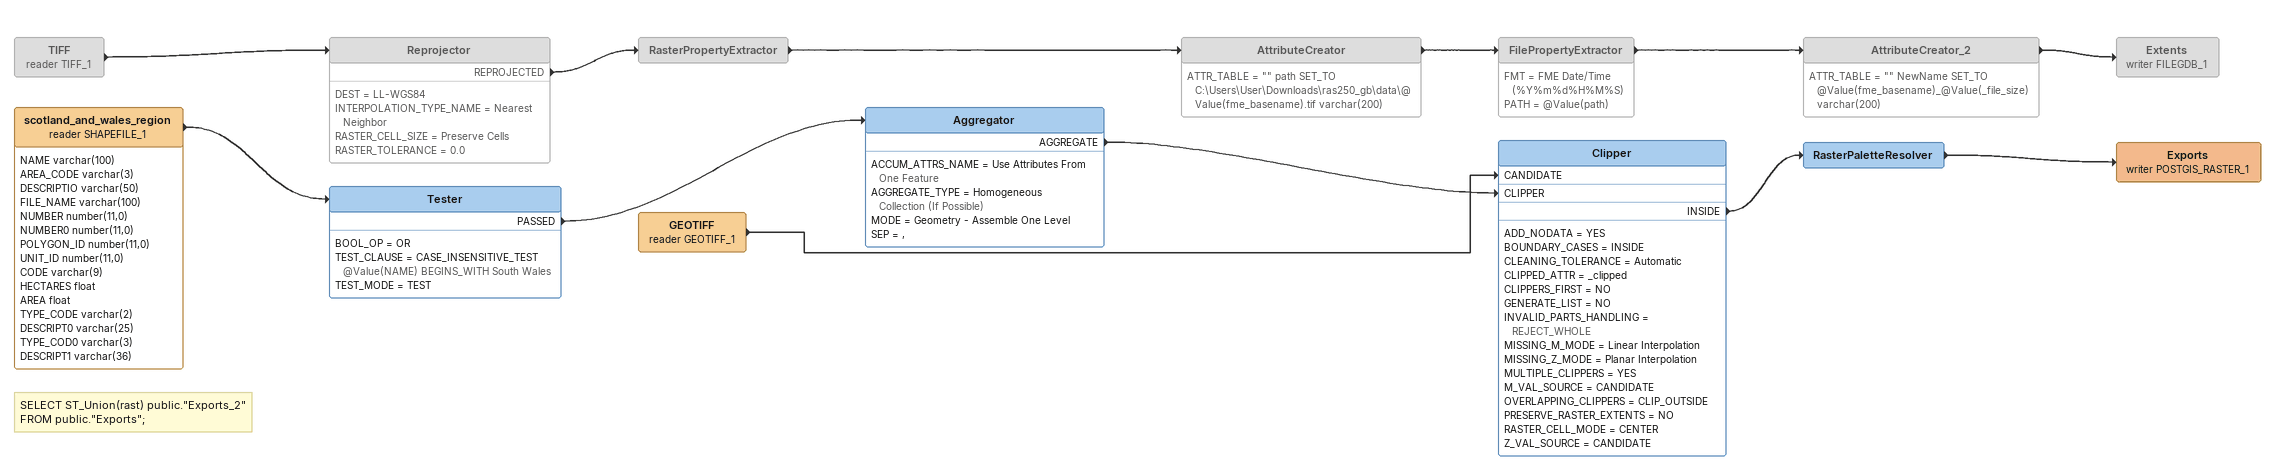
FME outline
TIFF (reader TIFF_1) [off]
    -> Reprojector
Reprojector [off]
    DEST = LL-WGS84
    INTERPOLATION_TYPE_NAME = Nearest Neighbor
    RASTER_CELL_SIZE = Preserve Cells
    RASTER_TOLERANCE = 0.0
    REPROJECTED -> RasterPropertyExtractor
RasterPropertyExtractor [off]
    -> AttributeCreator
AttributeCreator [off]
    ATTR_TABLE = "" path SET_TO C:\Users\User\Downloads\ras250_gb\data\@Value(fme_basename).tif varchar(200)
    -> FilePropertyExtractor
FilePropertyExtractor [off]
    FMT = FME Date/Time (%Y%m%d%H%M%S)
    PATH = @Value(path)
    -> AttributeCreator_2
AttributeCreator_2 [off]
    ATTR_TABLE = "" NewName SET_TO @Value(fme_basename)_@Value(_file_size) varchar(200)
    -> Extents (writer FILEGDB_1)
Extents (writer FILEGDB_1) [off]
Note: SELECT ST_Union(rast) public."Exports_2" FROM public."Exports";
scotland_and_wales_region (reader SHAPEFILE_1)
    attributes: NAME varchar(100), AREA_CODE varchar(3), DESCRIPTIO varchar(50), FILE_NAME varchar(100), NUMBER number(11,0), NUMBER0 number(11,0), POLYGON_ID number(11,0), UNIT_ID number(11,0), CODE varchar(9), HECTARES float, AREA float, TYPE_CODE varchar(2), DESCRIPT0 varchar(25), TYPE_COD0 varchar(3), DESCRIPT1 varchar(36)
    -> Tester
Tester
    BOOL_OP = OR
    TEST_CLAUSE = CASE_INSENSITIVE_TEST @Value(NAME) BEGINS_WITH South Wales
    TEST_MODE = TEST
    PASSED -> Aggregator
Aggregator
    ACCUM_ATTRS_NAME = Use Attributes From One Feature
    AGGREGATE_TYPE = Homogeneous Collection (If Possible)
    MODE = Geometry - Assemble One Level
    SEP = ,
    AGGREGATE -> Clipper [CLIPPER]
GEOTIFF (reader GEOTIFF_1)
    -> Clipper [CANDIDATE]
Clipper
    ADD_NODATA = YES
    BOUNDARY_CASES = INSIDE
    CLEANING_TOLERANCE = Automatic
    CLIPPED_ATTR = _clipped
    CLIPPERS_FIRST = NO
    GENERATE_LIST = NO
    INVALID_PARTS_HANDLING = REJECT_WHOLE
    MISSING_M_MODE = Linear Interpolation
    MISSING_Z_MODE = Planar Interpolation
    MULTIPLE_CLIPPERS = YES
    M_VAL_SOURCE = CANDIDATE
    OVERLAPPING_CLIPPERS = CLIP_OUTSIDE
    PRESERVE_RASTER_EXTENTS = NO
    RASTER_CELL_MODE = CENTER
    Z_VAL_SOURCE = CANDIDATE
    INSIDE -> RasterPaletteResolver
RasterPaletteResolver
    -> Exports (writer POSTGIS_RASTER_1)
Exports (writer POSTGIS_RASTER_1)
